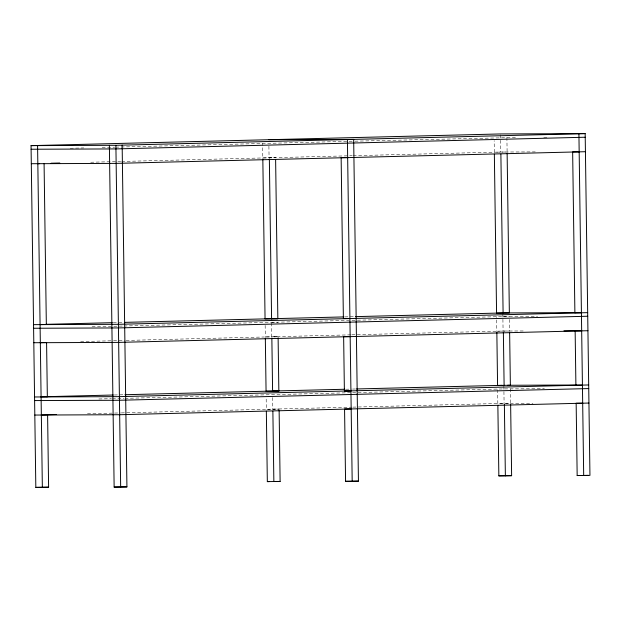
<?xml version="1.0" encoding="UTF-8"?>
<svg xmlns="http://www.w3.org/2000/svg" width="621" height="621" viewBox="0 0 621 621"><rect width="100%" height="100%" fill="white"/><g stroke="black" fill="none" stroke-linecap="round" stroke-linejoin="round"><path stroke-width="0.47" stroke-dasharray="3.1 2.33" d="M70.227 148.272L83.765 147.938M102.131 147.48L114.699 147.169M115.661 147.146L353.947 141.215M354.909 141.184L515.64 137.505M90.728 162.236L120.699 161.491M121.669 161.46L352.216 155.724M353.178 155.7L500.58 152.036L535.248 151.897M113.278 322.656L122.95 322.415M344.795 316.896L354.459 316.656M92.063 326.801L122.997 326.033M123.967 326.009L356.446 320.226M357.409 320.203L502.878 316.578L537.545 316.446M271.641 322.47L277.897 322.315M503.15 316.71L509.406 316.555M80.66 341.558L112.564 340.766M113.534 340.743L125.131 340.455M126.102 340.424L264.344 336.986M266.207 336.939L350.842 334.835M351.812 334.812L503.08 331.047L525.133 330.962M273.628 336.892L278.099 336.784L271.571 336.807L271.33 319.629M114.287 394.987L123.959 394.746M345.804 389.227L351.602 389.08M352.573 389.056L355.468 388.987M98.871 398.985L111.438 398.674M112.409 398.651L124.006 398.364M124.976 398.34L351.657 392.697M352.619 392.674L503.887 388.909L544.376 388.746M87.476 413.741L113.573 413.089M114.543 413.066L120.342 412.926M121.312 412.903L351.859 407.166M352.821 407.135L504.089 403.371L532.934 403.262M543.779 137.396L547.652 137.381M266.246 336.962L270.911 336.939M506.907 137.544L507.109 152.005L494.324 152.192L494.161 140.618M509.445 319.45L509.608 331.024L496.823 331.203L496.621 316.733M510.415 388.886L510.617 403.347L504.361 403.503L497.832 403.534L497.631 389.064M500.34 134.858L500.58 152.036M502.839 313.869L503.08 331.047M503.856 386.2L504.089 403.371M268.909 146.222L269.072 157.796L275.6 157.773L262.815 157.951L262.613 143.482M272.417 397.564L272.58 409.138L279.108 409.107L266.324 409.293L266.161 397.719M265.151 325.388L265.314 336.962"/><path stroke-width="0.93" d="M41.335 415.03L47.6 414.875L48.609 487.198L35.824 487.384L31.05 145.632L500.332 133.95L585.176 133.616L589.95 475.368L577.165 475.554L576.156 403.223L582.684 403.2M31.05 145.632L115.894 145.298L585.176 133.616M585.23 137.233L115.948 148.916L31.104 149.25M51.093 163.222L59.795 163.005M37.827 163.688L39.62 163.641M585.432 151.703L116.15 163.377L31.306 163.711M45.605 324.341L112.316 322.679M124.883 322.369L343.824 316.92M355.429 316.632L502.831 312.961L575.333 312.681M40.078 324.62L46.334 324.465L44.083 163.533M262.83 158.922L265.058 318.884L277.843 318.697L275.623 159.706M494.355 154.124L496.575 313.116L509.36 312.937L507.124 152.976M587.676 312.635L118.394 324.309L33.55 324.643M587.73 316.244L118.448 327.927L33.604 328.261M40.326 342.699L46.583 342.544L47.343 396.788L41.087 396.943M587.932 330.714L118.65 342.388L33.806 342.722M46.614 396.672L113.325 395.01M124.922 394.723L344.834 389.251M356.438 388.963L502.055 385.338M265.33 337.933L266.067 391.207L272.596 391.183L278.852 391.028L278.115 337.754M496.839 332.173L497.584 385.447L510.369 385.268L509.639 332.957M350.159 336.629L343.638 336.66L344.391 390.904L349.755 390.772M588.685 384.958L119.411 396.64L34.559 396.974M588.739 388.575L119.457 400.258L34.613 400.584M47.84 414.727L56.534 414.51M588.941 403.045L119.659 414.719L34.815 415.053M35.824 487.384L48.609 487.198M266.347 411.218L267.333 481.617L269.118 481.578M497.863 405.459L498.849 475.857L511.626 475.678L510.633 404.31M267.333 481.617L280.118 481.438L279.124 410.077M498.849 475.857L511.626 475.678M109.374 145.322L114.14 487.074L126.925 486.895L122.151 145.143M351.168 408.96L344.562 408.983L345.571 481.314L358.441 481.128L353.667 139.383L268.815 139.709M577.165 475.554L588.087 475.375M114.14 487.074L126.925 486.895M352.099 481.291L358.441 481.128M579.176 151.858L572.647 151.881L574.891 312.813L581.419 312.79M347.659 157.618L341.139 157.641L343.382 318.573L349.91 318.55M271.315 318.728L277.843 318.697M563.938 330.807L575.582 330.76M581.675 330.869L575.147 330.892L575.9 385.144L582.428 385.113M507.567 385.276L576.342 385.004M272.332 391.051L278.852 391.028M344.391 390.904L350.919 390.873M274.521 481.461L280.118 481.438M345.571 481.314L352.185 481.291L347.411 139.539M578.919 133.771L583.693 475.523M500.883 154.101L503.103 313.093M503.367 332.142L504.112 385.424M504.376 404.465L505.37 475.833M269.351 158.898L271.587 318.852M271.851 337.909L272.596 391.183M272.875 411.195L273.861 481.593M115.894 145.298L120.668 487.05M37.578 145.601L42.352 487.353"/></g></svg>
